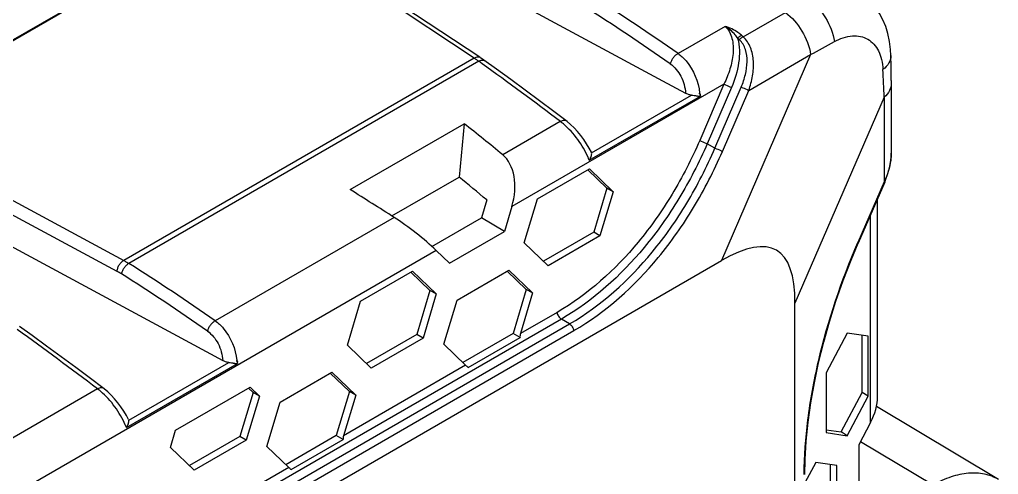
# Model space of a CAD drawing. Header units: millimetres. Extents: x 0 to 594, y 0 to 420.
# Drawn here: x 376.44 to 399.5, y 54.34 to 65.06 of the extents above; entities that cross this region are included whole.
import ezdxf

# ---------------------------------------------------------------- set-up
doc = ezdxf.new("R2010")
doc.units = ezdxf.units.MM
doc.header["$LTSCALE"] = 32.67
doc.layers.get('0').update_dxf_attribs({"linetype": 'CONTINUOUS'})
doc.layers.add('AUSFORMSCHRAEGEN', color=7, linetype='CONTINUOUS')
doc.layers.add('RUNDUNGEN', color=7, linetype='CONTINUOUS')

msp = doc.modelspace()

# ---------------------------------------------------------------- linework, layer by layer
at = {"color": 7, "linetype": 'CONTINUOUS'}
for p, q in [((399.5046, 54.2196), (396.6307, 55.9377)), ((396.2524, 55.1181), (397.9651, 54.0942))]:
    msp.add_line(p, q, dxfattribs=at)
msp.add_open_spline([(399.5046, 54.2196), (399.4544, 54.2495), (399.3478, 54.3015), (399.1133, 54.3707), (398.7841, 54.3853), (398.3706, 54.2929), (398.1008, 54.1698), (397.9651, 54.0942)], degree=3, knots=[0, 0, 0, 0, 0.1085833, 0.2191551, 0.4525742, 0.7114013, 1, 1, 1, 1], dxfattribs=at)
at = {"layer": 'AUSFORMSCHRAEGEN', "color": 7, "linetype": 'CONTINUOUS'}
for p, q in [((384.4157, 69.2731), (371.2123, 61.6501)), ((393.036, 63.5347), (388.0389, 60.6497)), ((384.2246, 61.0519), (386.9119, 62.6034)), ((386.9119, 62.6034), (386.7936, 61.3436)), ((388.6419, 60.8323), (389.8643, 61.538)), ((389.8252, 61.5155), (390.2763, 61.0815)), ((389.8643, 61.538), (390.4236, 61)), ((385.2102, 60.4294), (386.7936, 61.3436)), ((390.2763, 61.0815), (389.9668, 60.0459)), ((390.4236, 61), (390.1128, 59.9602)), ((390.4236, 61), (390.2763, 61.0815)), ((387.4455, 60.8074), (387.3196, 60.3841)), ((388.3312, 59.7925), (388.6419, 60.8323)), ((388.0389, 60.6497), (387.8652, 60.0654)), ((396.49, 55.5629), (396.49, 60.4567)), ((386.1545, 59.7113), (387.3196, 60.3841)), ((387.8652, 60.0654), (387.3196, 60.3841)), ((386.5667, 59.3156), (387.8652, 60.0654)), ((389.9668, 60.0459), (388.78, 59.3607)), ((390.1128, 59.9602), (389.9668, 60.0459)), ((388.8905, 59.2544), (388.3312, 59.7925)), ((390.1128, 59.9602), (388.8905, 59.2544)), ((386.2533, 59.6188), (375.5336, 53.4298)), ((386.2533, 59.6188), (386.5667, 59.3156)), ((384.4733, 58.4256), (385.6957, 59.1313)), ((385.6566, 59.1087), (386.1077, 58.6748)), ((385.6957, 59.1313), (386.255, 58.5933)), ((386.7447, 58.4487), (387.9667, 59.1542)), ((387.9276, 59.1317), (388.3786, 58.6979)), ((387.9667, 59.1542), (388.5259, 58.6164)), ((386.1077, 58.6748), (385.7982, 57.6391)), ((386.255, 58.5933), (386.1077, 58.6748)), ((388.3786, 58.6979), (388.069, 57.6619)), ((388.5259, 58.6164), (388.2398, 57.6593)), ((388.5259, 58.6164), (388.3786, 58.6979)), ((384.1625, 57.3857), (384.4733, 58.4256)), ((386.255, 58.5933), (385.9442, 57.5534)), ((386.4339, 57.4086), (386.7447, 58.4487)), ((389.1026, 58.1574), (388.2398, 57.6593)), ((385.7982, 57.6391), (384.6114, 56.9539)), ((385.9442, 57.5534), (384.7218, 56.8477)), ((385.9442, 57.5534), (385.7982, 57.6391)), ((388.069, 57.6619), (386.8825, 56.9769)), ((387.0078, 56.8616), (388.2301, 57.5673)), ((388.2301, 57.5673), (388.069, 57.6619)), ((395.9399, 57.6681), (395.4437, 56.737)), ((396.4379, 57.596), (395.9399, 57.6681)), ((396.2917, 56.2675), (396.2917, 57.6172)), ((396.4379, 56.1845), (396.4379, 57.596)), ((384.7218, 56.8477), (384.1625, 57.3857)), ((386.9483, 56.9136), (386.4339, 57.4086)), ((386.9483, 56.9136), (384.0714, 55.2527)), ((382.5763, 56.0421), (383.7983, 56.7476)), ((383.7592, 56.7251), (384.2102, 56.2913)), ((383.7983, 56.7476), (384.3575, 56.2098)), ((395.4437, 56.737), (395.4437, 55.3256)), ((380.1136, 55.3795), (381.8707, 56.3939)), ((381.8316, 56.3714), (381.939, 56.268)), ((381.8707, 56.3939), (382.0863, 56.1865)), ((384.2102, 56.2913), (383.9006, 55.2553)), ((384.3575, 56.2098), (384.2102, 56.2913)), ((381.939, 56.268), (381.6295, 55.2324)), ((382.0863, 56.1865), (381.7755, 55.1467)), ((382.0863, 56.1865), (381.939, 56.268)), ((384.3575, 56.2098), (384.0714, 55.2527)), ((395.7974, 55.3403), (396.2917, 56.2675)), ((395.9416, 55.2535), (396.4379, 56.1845)), ((396.4379, 56.1845), (396.2917, 56.2675)), ((382.2655, 55.002), (382.5763, 56.0421)), ((379.9939, 54.979), (380.1136, 55.3795)), ((395.4437, 55.3915), (395.7974, 55.3403)), ((396.49, 55.5629), (396.211, 55.0407)), ((381.6295, 55.2324), (380.4427, 54.5472)), ((381.7755, 55.1467), (380.5532, 54.4409)), ((381.7755, 55.1467), (381.6295, 55.2324)), ((383.9006, 55.2553), (382.7141, 54.5703)), ((382.8395, 54.455), (384.0618, 55.1607)), ((384.0618, 55.1607), (383.9006, 55.2553)), ((395.4437, 55.3256), (395.9416, 55.2535)), ((395.9416, 55.2535), (395.7974, 55.3403)), ((380.5532, 54.4409), (379.9939, 54.979)), ((382.7799, 54.507), (382.2655, 55.002)), ((396.211, 55.0407), (396.211, 53.5413)), ((382.7799, 54.507), (379.9031, 52.8461)), ((395.1987, 54.6232), (394.943, 54.1434)), ((395.6952, 54.5514), (395.1987, 54.6232)), ((395.549, 53.2229), (395.549, 54.5725)), ((395.6952, 53.1399), (395.6952, 54.5514))]:
    msp.add_line(p, q, dxfattribs=at)
for centre, major_axis, ratio, start_param, end_param in [((351.3908, -3.2422), (25.8088, 71.2476), 0.6735918, -0.2388474, -0.216632), ((387.2382, 60.828), (0.4129, 1.14), 0.6735918, -1.4840636, -0.2388474), ((351.3908, -3.2422), (25.4372, 70.2216), 0.6735918, -0.2425852, -0.226328), ((410.3773, 30.8133), (53.0853, -41.4013), 0.1418337, 2.1704597, 2.192675), ((385.6672, 59.9211), (0.8494, -0.6624), 0.1418337, 0.9252434, 2.1704597), ((388.3607, 57.633), (0.0633, 0.1709), 0.6752961, -4.6172399, -4.0852703), ((387.0355, 56.8679), (0.1272, -0.0995), 0.1365855, -2.2139698, -1.6820002), ((395.6581, 55.7593), (0.7963, 0.9173), 0.6593862, -1.23778, -0.6496962), ((384.1923, 55.2264), (0.0633, 0.1709), 0.6752961, -4.6172399, -4.0852703), ((382.8671, 54.4613), (0.1272, -0.0995), 0.1365855, -2.2139698, -1.6820002)]:
    msp.add_ellipse(centre, major_axis=major_axis, ratio=ratio, start_param=start_param, end_param=end_param, dxfattribs=at)
at = {"layer": 'RUNDUNGEN', "color": 7, "linetype": 'CONTINUOUS'}
for p, q in [((383.5, 67.9733), (391.5915, 63.6129)), ((381.7561, 67.7189), (372.9049, 62.6086)), ((387.1457, 64.1484), (381.7561, 67.7189)), ((387.2805, 64.167), (381.8853, 67.7412)), ((393.4877, 64.6488), (394.4827, 65.2232)), ((393.0631, 64.8963), (391.9533, 64.2556)), ((393.4001, 64.578), (393.359, 64.6151)), ((393.4877, 64.6488), (393.4465, 64.6859)), ((387.1457, 64.1484), (378.8905, 59.3824)), ((387.3085, 64.1482), (387.2803, 64.1671)), ((387.3433, 64.1244), (387.3085, 64.1482)), ((395.0795, 64.2297), (392.9775, 59.3766)), ((393.6195, 63.3868), (395.0795, 64.2297)), ((387.2574, 64.0719), (379.0114, 59.3111)), ((387.334, 64.0168), (387.2574, 64.0719)), ((387.3762, 64.1012), (387.3433, 64.1244)), ((391.5915, 63.6129), (392.1327, 63.3212)), ((393.036, 63.5347), (392.465, 62.2104)), ((393.2131, 63.4564), (392.6422, 62.1322)), ((392.8227, 62.0279), (393.4423, 63.4651)), ((396.9789, 63.617), (396.979, 61.9043)), ((389.8604, 61.7398), (392.4825, 63.2536)), ((389.9172, 61.913), (392.2747, 63.2741)), ((392.9999, 61.9496), (393.6195, 63.3868)), ((396.811, 63.2286), (394.7094, 58.3767)), ((396.811, 63.2286), (396.811, 61.2365)), ((372.9049, 62.6086), (378.8905, 59.3824)), ((389.1799, 62.6544), (387.821, 61.8698)), ((372.7341, 62.3591), (378.7267, 59.1291)), ((392.8227, 62.0279), (392.6422, 62.1322)), ((389.9118, 61.9287), (389.9172, 61.913)), ((372.5929, 61.6761), (381.2256, 57.024)), ((396.811, 61.2365), (396.188, 59.8027)), ((396.8237, 61.2247), (396.2008, 59.791)), ((396.8237, 61.2247), (396.8528, 61.2951)), ((396.6581, 56.1715), (396.6581, 60.8435)), ((385.2654, 60.3944), (381.0462, 57.9584)), ((396.188, 59.8027), (396.1857, 59.7975)), ((358.0949, 39.2374), (392.9775, 59.3766)), ((394.7094, 36.9383), (394.7094, 58.3767)), ((389.2047, 58), (361.1774, 41.8185)), ((389.3957, 57.8859), (389.2047, 58)), ((361.3683, 41.7044), (389.3957, 57.8859)), ((361.4705, 41.5469), (389.4979, 57.7284)), ((378.9533, 55.4426), (381.5754, 56.9564)), ((379.0101, 55.6158), (381.3676, 56.9769)), ((378.2728, 56.3572), (375.3158, 54.65)), ((379.0044, 55.6315), (379.0101, 55.6158))]:
    msp.add_line(p, q, dxfattribs=at)
for points in [[(396.9703, 64.2101), (396.963, 64.3481), (396.939, 64.5429), (396.9001, 64.7249), (396.8472, 64.895), (396.7809, 65.0534), (396.7021, 65.1999), (396.6116, 65.3342), (396.5101, 65.4562), (396.4334, 65.5337)], [(396.9789, 63.617), (396.9782, 63.7472), (396.9768, 63.8784), (396.9747, 64.0106), (396.972, 64.1437), (396.9703, 64.2101)], [(389.3084, 62.6765), (389.025, 62.89), (388.6868, 63.1427), (388.349, 63.393), (388.0117, 63.6407), (387.6748, 63.8858), (387.3762, 64.1012)], [(389.9118, 61.9287), (389.8605, 62.0285), (389.7999, 62.1308), (389.7323, 62.2311), (389.6594, 62.3279), (389.5822, 62.4197), (389.5022, 62.5051), (389.4208, 62.583), (389.3391, 62.6526), (389.3083, 62.6765)], [(396.8528, 61.2951), (396.9006, 61.4305), (396.9369, 61.5629), (396.9619, 61.6917), (396.9759, 61.8162), (396.979, 61.9057)], [(394.943, 54.3411), (394.9498, 54.6956), (394.9755, 55.1264), (395.0202, 55.5715), (395.0839, 56.0289), (395.1663, 56.4965), (395.2672, 56.9719), (395.3863, 57.4532), (395.5229, 57.9378), (395.6766, 58.4236), (395.8467, 58.9082), (396.0325, 59.3893), (396.2008, 59.791)], [(378.4013, 56.3793), (378.1102, 56.5986), (377.7643, 56.857), (377.4189, 57.1128), (377.0739, 57.3659), (376.7294, 57.6163), (376.4356, 57.828)], [(379.0047, 55.6315), (378.9534, 55.7314), (378.8927, 55.8336), (378.8252, 55.934), (378.7522, 56.0308), (378.6751, 56.1226), (378.5951, 56.2079), (378.5137, 56.2859), (378.432, 56.3554), (378.4012, 56.3794)]]:
    msp.add_lwpolyline(points, dxfattribs=at)
for centre, radius, start, end in [((361.4377, 20.5593), 53.2969, 55.07123, 57.69819), ((361.4051, 20.5278), 53.0394, 55.07554, 57.70482), ((386.8521, 80.0149), 17.8006, 297.52903, 299.58679), ((385.7668, 61.9964), 2.5552, 54.31476, 55.12339), ((329.5434, -16.2145), 98.8778, 52.905353, 54.234826), ((372.8055, 62.5247), 24.0158, 1.67959, 3.22532), ((388.303, 61.4753), 1.4694, 49.75985, 53.35839), ((350.5306, 14.2621), 53.2969, 55.07123, 57.69819), ((378.054, 57.8538), 1.4418, 57.15779, 62.18735), ((350.498, 14.2306), 53.0394, 55.07554, 57.70482), ((318.6817, -22.4511), 98.802, 52.905151, 54.268363), ((377.3958, 55.1782), 1.4694, 49.75985, 53.35839)]:
    msp.add_arc(centre, radius, start, end, dxfattribs=at)
msp.add_ellipse((349.6009, -17.7537), major_axis=(44.6734, 77.3766), ratio=0.0807741, start_param=-0.1390027, end_param=0.1390014, dxfattribs=at)
for points, knots in [([(395.0162, 65.5441), (395.1823, 65.4294), (395.4571, 65.119), (395.6129, 64.7346), (395.641, 64.5353)], [0, 0, 0, 0, 0.500721, 1, 1, 1, 1]), ([(394.4827, 65.2232), (394.6398, 65.1074), (394.8999, 64.799), (395.0488, 64.425), (395.0795, 64.2297)], [0, 0, 0, 0, 0.4968968, 1, 1, 1, 1]), ([(393.0631, 64.8963), (393.1033, 64.8599), (393.172, 64.7705), (393.232, 64.611), (393.2572, 64.4369), (393.2523, 64.1929), (393.1869, 63.8846), (393.0922, 63.6496), (393.036, 63.5347)], [0, 0, 0, 0, 0.1125802, 0.2292449, 0.3505726, 0.4758451, 0.7344054, 1, 1, 1, 1]), ([(393.4465, 64.6859), (393.421, 64.7089), (393.3058, 64.7998), (393.1701, 64.8628), (393.0631, 64.8963)], [0, 0, 0, 0, 0.2346386, 1, 1, 1, 1]), ([(393.359, 64.6151), (393.3411, 64.6434), (393.261, 64.7545), (393.1532, 64.8458), (393.0631, 64.8963)], [0, 0, 0, 0, 0.2449692, 1, 1, 1, 1]), ([(393.359, 64.6151), (393.4109, 64.4302), (393.4099, 64.0221), (393.2933, 63.6423), (393.2131, 63.4564)], [0, 0, 0, 0, 0.4868305, 1, 1, 1, 1]), ([(393.359, 64.6151), (393.3651, 64.6228), (393.3901, 64.6511), (393.4211, 64.6746), (393.4465, 64.6859)], [0, 0, 0, 0, 0.2617857, 1, 1, 1, 1]), ([(393.4001, 64.578), (393.4062, 64.5858), (393.4312, 64.614), (393.4623, 64.6374), (393.4877, 64.6488)], [0, 0, 0, 0, 0.2617405, 1, 1, 1, 1]), ([(393.6195, 63.3868), (393.6601, 63.4974), (393.7219, 63.7238), (393.7451, 64.069), (393.684, 64.3952), (393.5644, 64.5815), (393.4877, 64.6488)], [0, 0, 0, 0, 0.2646243, 0.5237452, 0.7708857, 1, 1, 1, 1]), ([(395.641, 64.5353), (395.7696, 64.6083), (395.9787, 64.6836), (396.2542, 64.6667), (396.4308, 64.5997), (396.5773, 64.4801), (396.6874, 64.3139), (396.7587, 64.1076), (396.7787, 63.9561), (396.7832, 63.8759)], [0, 0, 0, 0, 0.2688162, 0.3856816, 0.4960143, 0.6064172, 0.7238625, 0.8539746, 1, 1, 1, 1]), ([(393.4423, 63.4651), (393.4835, 63.5606), (393.5503, 63.7561), (393.5932, 64.0574), (393.563, 64.3473), (393.4664, 64.518), (393.4001, 64.578)], [0, 0, 0, 0, 0.2656584, 0.524859, 0.7715914, 1, 1, 1, 1]), ([(387.2279, 64.0927), (387.2072, 64.1071), (387.1798, 64.1257), (387.1522, 64.1441), (387.1456, 64.1484)], [0, 0, 0, 0, 0.7620201, 1, 1, 1, 1]), ([(387.1457, 64.1484), (387.1689, 64.1605), (387.2107, 64.1831), (387.2629, 64.1786), (387.2804, 64.1671)], [0, 0, 0, 0, 0.5566869, 1, 1, 1, 1]), ([(391.9533, 64.2556), (391.9332, 64.2434), (391.8908, 64.2157), (391.8373, 64.1581), (391.7952, 64.0896), (391.7777, 64.0394), (391.77, 64.0152)], [0, 0, 0, 0, 0.2275997, 0.4871105, 0.7541655, 1, 1, 1, 1]), ([(391.9533, 64.2556), (392.0235, 64.2061), (392.2882, 63.9571), (392.4365, 63.5946), (392.4625, 63.321)], [0, 0, 0, 0, 0.238197, 1, 1, 1, 1]), ([(396.9703, 64.2099), (396.9719, 64.1498), (396.933, 64.0167), (396.839, 63.92), (396.7832, 63.8759)], [0, 0, 0, 0, 0.4582148, 1, 1, 1, 1]), ([(387.2574, 64.0719), (387.2805, 64.0843), (387.3206, 64.1073), (387.3725, 64.1038), (387.3886, 64.0923)], [0, 0, 0, 0, 0.569402, 1, 1, 1, 1]), ([(391.77, 64.0152), (391.8756, 63.94), (392.0518, 63.7239), (392.1223, 63.4584), (392.1327, 63.3212)], [0, 0, 0, 0, 0.4851666, 1, 1, 1, 1]), ([(393.036, 63.5347), (393.0484, 63.5281), (393.1063, 63.4994), (393.1658, 63.4739), (393.2131, 63.4564)], [0, 0, 0, 0, 0.2180253, 1, 1, 1, 1]), ([(393.4423, 63.4651), (393.4897, 63.4476), (393.5492, 63.4221), (393.607, 63.3934), (393.6195, 63.3868)], [0, 0, 0, 0, 0.7819748, 1, 1, 1, 1]), ([(396.979, 63.5489), (396.979, 63.4914), (396.9444, 63.3668), (396.8608, 63.2717), (396.811, 63.2286)], [0, 0, 0, 0, 0.4664041, 1, 1, 1, 1]), ([(392.2747, 63.2741), (392.2485, 63.2763), (392.1986, 63.287), (392.1537, 63.3099), (392.1327, 63.3212)], [0, 0, 0, 0, 0.5248607, 1, 1, 1, 1]), ([(392.2747, 63.2741), (392.295, 63.2723), (392.3251, 63.2707), (392.3641, 63.2648), (392.391, 63.2595), (392.4161, 63.2543), (392.436, 63.2515), (392.4517, 63.25), (392.4612, 63.2532), (392.4683, 63.257), (392.4732, 63.2609), (392.4802, 63.2601), (392.4824, 63.2558), (392.4825, 63.2536)], [0, 0, 0, 0, 0.2844584, 0.4205922, 0.5488234, 0.6676565, 0.7777273, 0.830394, 0.884977, 0.9140452, 0.9430397, 0.9701442, 1, 1, 1, 1]), ([(392.4825, 63.2536), (392.4824, 63.2612), (392.4813, 63.2739), (392.4832, 63.2878), (392.4836, 63.3012), (392.4731, 63.3005), (392.4588, 63.2963), (392.4611, 63.3139), (392.4626, 63.3209)], [0, 0, 0, 0, 0.2687565, 0.4309697, 0.5462467, 0.6378183, 0.7450604, 1, 1, 1, 1]), ([(389.1799, 62.6544), (389.2028, 62.667), (389.2416, 62.6902), (389.2931, 62.688), (389.3083, 62.6766)], [0, 0, 0, 0, 0.5790154, 1, 1, 1, 1]), ([(389.8342, 61.8035), (389.7709, 61.9548), (389.6021, 62.2421), (389.3791, 62.4899), (389.2522, 62.597)], [0, 0, 0, 0, 0.4969478, 1, 1, 1, 1]), ([(392.465, 62.2104), (392.2767, 61.7735), (391.8479, 60.936), (390.8241, 59.479), (389.8324, 58.5788), (389.1026, 58.1574)], [0, 0, 0, 0, 0.2674142, 0.526401, 1, 1, 1, 1]), ([(392.6422, 62.1322), (392.4489, 61.6867), (392.0095, 60.8329), (390.9621, 59.3477), (389.9496, 58.43), (389.2047, 58)], [0, 0, 0, 0, 0.2673998, 0.5263993, 1, 1, 1, 1]), ([(392.465, 62.2104), (392.4775, 62.2038), (392.5353, 62.1751), (392.5948, 62.1496), (392.6422, 62.1321)], [0, 0, 0, 0, 0.2180253, 1, 1, 1, 1]), ([(389.3957, 57.8859), (390.1408, 58.316), (391.1527, 59.236), (392.1955, 60.7254), (392.6314, 61.5814), (392.8227, 62.0279)], [0, 0, 0, 0, 0.4735983, 0.7325722, 1, 1, 1, 1]), ([(389.4979, 57.7284), (390.258, 58.1673), (391.2908, 59.1048), (392.3571, 60.6223), (392.8037, 61.4946), (392.9999, 61.9496)], [0, 0, 0, 0, 0.4736006, 0.7325869, 1, 1, 1, 1]), ([(389.8604, 61.7398), (389.8783, 61.7694), (389.9036, 61.8133), (389.9184, 61.8734), (389.9198, 61.9012), (389.9172, 61.913)], [0, 0, 0, 0, 0.5602453, 0.8049358, 1, 1, 1, 1]), ([(392.8227, 62.0279), (392.8701, 62.0104), (392.9296, 61.9849), (392.9875, 61.9563), (392.9999, 61.9496)], [0, 0, 0, 0, 0.7819747, 1, 1, 1, 1]), ([(396.979, 61.9058), (396.9789, 61.8497), (396.9613, 61.6186), (396.8867, 61.3944), (396.811, 61.2365)], [0, 0, 0, 0, 0.2424549, 1, 1, 1, 1]), ([(396.8237, 61.2247), (396.8244, 61.2263), (396.8183, 61.2314), (396.8145, 61.2342), (396.811, 61.2365)], [0, 0, 0, 0, 0.2915992, 1, 1, 1, 1]), ([(396.1857, 59.7975), (395.7943, 58.8958), (395.3288, 57.5131), (394.9871, 55.6648), (394.9202, 54.7701), (394.9179, 54.3409)], [0, 0, 0, 0, 0.5235524, 0.771414, 1, 1, 1, 1]), ([(396.2008, 59.791), (396.2015, 59.7926), (396.1954, 59.7977), (396.1915, 59.8005), (396.188, 59.8027)], [0, 0, 0, 0, 0.2915992, 1, 1, 1, 1]), ([(378.8905, 59.3824), (378.871, 59.3698), (378.8299, 59.3412), (378.7804, 59.2803), (378.7444, 59.2074), (378.7321, 59.1547), (378.7267, 59.1291)], [0, 0, 0, 0, 0.2235334, 0.4797617, 0.7479178, 1, 1, 1, 1]), ([(379.0114, 59.3111), (378.9915, 59.2987), (378.9497, 59.2706), (378.8978, 59.2116), (378.8582, 59.1413), (378.8427, 59.09), (378.836, 59.0652)], [0, 0, 0, 0, 0.2259714, 0.4841657, 0.7516529, 1, 1, 1, 1]), ([(378.8906, 59.3824), (378.9006, 59.377), (378.9415, 59.3543), (378.9815, 59.33), (379.0114, 59.3111)], [0, 0, 0, 0, 0.243715, 1, 1, 1, 1]), ([(389.1026, 58.1574), (389.1077, 58.1252), (389.1331, 58.0647), (389.1779, 58.016), (389.2048, 58)], [0, 0, 0, 0, 0.5101448, 1, 1, 1, 1]), ([(381.0462, 57.9584), (381.0261, 57.9462), (380.9837, 57.9185), (380.9302, 57.861), (380.8881, 57.7924), (380.8706, 57.7422), (380.8628, 57.718)], [0, 0, 0, 0, 0.2275997, 0.4871105, 0.7541655, 1, 1, 1, 1]), ([(381.0462, 57.9584), (381.1164, 57.9089), (381.381, 57.6599), (381.5294, 57.2974), (381.5554, 57.0238)], [0, 0, 0, 0, 0.238197, 1, 1, 1, 1]), ([(380.8628, 57.718), (380.9685, 57.6429), (381.1446, 57.4267), (381.2152, 57.1612), (381.2256, 57.024)], [0, 0, 0, 0, 0.4851666, 1, 1, 1, 1]), ([(389.3957, 57.8859), (389.4226, 57.8698), (389.4674, 57.8211), (389.4928, 57.7606), (389.4979, 57.7284)], [0, 0, 0, 0, 0.4898552, 1, 1, 1, 1]), ([(381.3676, 56.9769), (381.3413, 56.9792), (381.2915, 56.9898), (381.2466, 57.0127), (381.2256, 57.024)], [0, 0, 0, 0, 0.5247983, 1, 1, 1, 1]), ([(381.5754, 56.9564), (381.5752, 56.964), (381.5742, 56.9767), (381.576, 56.9906), (381.5765, 57.004), (381.5659, 57.0033), (381.5517, 56.9991), (381.554, 57.0168), (381.5555, 57.0238)], [0, 0, 0, 0, 0.2687566, 0.43097, 0.5462468, 0.6378184, 0.7450607, 1, 1, 1, 1]), ([(381.3676, 56.9769), (381.388, 56.9752), (381.4184, 56.9735), (381.4575, 56.9676), (381.4846, 56.9622), (381.5098, 56.957), (381.5298, 56.9541), (381.5457, 56.9528), (381.5551, 56.9566), (381.5623, 56.9606), (381.5671, 56.9643), (381.5746, 56.9638), (381.5753, 56.9588), (381.5754, 56.9564)], [0, 0, 0, 0, 0.2844743, 0.4205186, 0.5485587, 0.6671229, 0.7769197, 0.8295682, 0.8847003, 0.9135632, 0.9440942, 0.968099, 1, 1, 1, 1]), ([(378.2728, 56.3572), (378.2957, 56.3698), (378.3344, 56.393), (378.386, 56.3908), (378.4012, 56.3794)], [0, 0, 0, 0, 0.5790154, 1, 1, 1, 1]), ([(378.9271, 55.5063), (378.8638, 55.6576), (378.6949, 55.9449), (378.4719, 56.1927), (378.3451, 56.2998)], [0, 0, 0, 0, 0.4969478, 1, 1, 1, 1]), ([(378.9533, 55.4426), (378.9706, 55.4726), (378.9965, 55.516), (379.0114, 55.5762), (379.0127, 55.604), (379.0101, 55.6158)], [0, 0, 0, 0, 0.5603025, 0.8046351, 1, 1, 1, 1])]:
    msp.add_open_spline(points, degree=3, knots=knots, dxfattribs=at)
for points in [[(389.8604, 61.7398), (389.8517, 61.761), (389.8435, 61.7825), (389.8342, 61.8035)], [(378.9533, 55.4426), (378.9446, 55.4639), (378.9363, 55.4853), (378.9271, 55.5063)]]:
    msp.add_open_spline(points, degree=3, dxfattribs=at)

doc.saveas('drawing.dxf')
